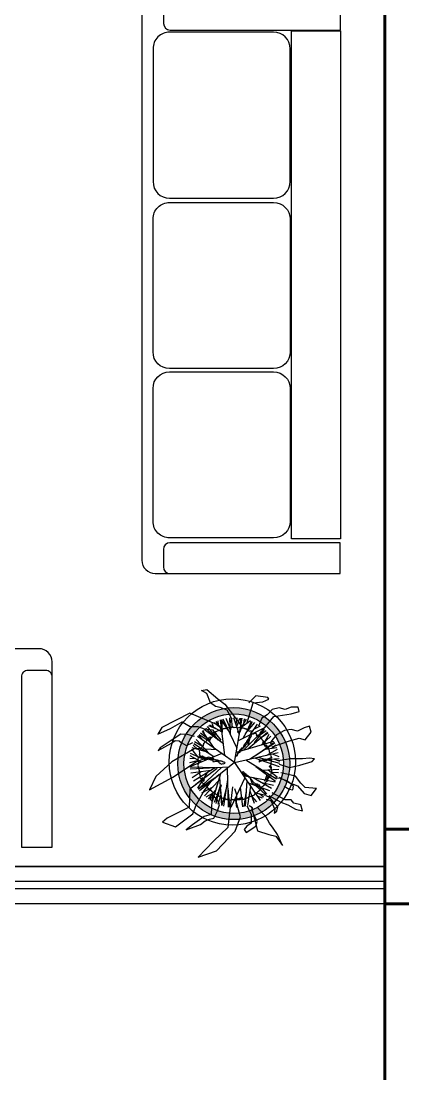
# Model space of a CAD drawing. Header units: millimetres. Extents: x 1313 to 1393.8, y 883.5 to 926.2.
# Drawn here: x 1340.171 to 1341.706, y 907.811 to 912.042 of the extents above; entities that cross this region are included whole.
import ezdxf

# ---------------------------------------------------------------- set-up
doc = ezdxf.new("R2010")
doc.units = ezdxf.units.MM
doc.linetypes.add('HIDDEN2', pattern=[0.1875, 0.125, -0.0625])
for name, color, linetype, lineweight in [('columnas', 40, 'Continuous', 60), ('Muros confinados', 3, 'Continuous', 60), ('proy', 42, 'HIDDEN2', 5)]:
    doc.layers.add(name, color=color, linetype=linetype, lineweight=lineweight)
doc.layers.add('Muebles', color=2, linetype='Continuous')

# ---------------------------------------------------------------- blocks, each defined once
blk = doc.blocks.new('222')
at = {"layer": 'Muebles'}
for p, q in [((-2906.257555381524, 3601.125701416564), (-2908.458925915269, 3601.125701416564)), ((-2908.512135384787, 3601.072491947046), (-2908.512135384787, 3601.013002993491)), ((-2906.204345912007, 3601.012060244707), (-2906.204345912007, 3601.072491947046))]:
    blk.add_line(p, q, dxfattribs=at)
for points in [[(-2908.368913994682, 3600.596493814098), (-2908.368913994682, 3601.01457714702, -0.4142135623730951), (-2908.302402157785, 3601.081088983916), (-2907.768204180468, 3601.081088983916, -0.4142135623730951), (-2907.701692343572, 3601.01457714702), (-2907.701692343572, 3600.596493814098, -0.4142135623730951), (-2907.768204180468, 3600.529981977202), (-2908.302402157785, 3600.529981977202, -0.4142135623730951)], [(-2907.688357592876, 3600.596493814098), (-2907.688357592876, 3601.01457714702, -0.4142135623730951), (-2907.62184575598, 3601.081088983916), (-2907.087647778662, 3601.081088983916, -0.4142135623730951), (-2907.021135941766, 3601.01457714702), (-2907.021135941766, 3600.596493814098, -0.4142135623730951), (-2907.087647778662, 3600.529981977202), (-2907.62184575598, 3600.529981977202, -0.4142135623730951)], [(-2906.336567176663, 3600.596493814098), (-2906.336567176663, 3601.01457714702, 0.4142135623730951), (-2906.403079013559, 3601.081088983916), (-2906.937276990877, 3601.081088983916, 0.4142135623730951), (-2907.003788827773, 3601.01457714702), (-2907.003788827773, 3600.596493814098, 0.4142135623730951), (-2906.937276990877, 3600.529981977202), (-2906.403079013559, 3600.529981977202, 0.4142135623730951)], [(-2908.512135384787, 3601.013002993491), (-2908.512135384787, 3600.328502122592), (-2908.388530451508, 3600.328502122592), (-2908.388530451508, 3601.013002993491, 0.4142135623730951), (-2908.415135186267, 3601.039607728249), (-2908.485530650028, 3601.039607728249, 0.4142135623730951)], [(-2906.327950845286, 3601.012060244707), (-2906.327950845286, 3600.327559373809), (-2906.204345912007, 3600.327559373809), (-2906.204345912007, 3601.012060244707, 0.4142135623730951), (-2906.230950646765, 3601.038664979466), (-2906.301346110527, 3601.038664979466, 0.4142135623730951)]]:
    blk.add_lwpolyline(points, format="xyb", close=True, dxfattribs=at)
blk.add_lwpolyline([(-2908.372863240955, 3600.327559373809), (-2908.372863240955, 3600.524056171878), (-2906.330636063526, 3600.524056171878), (-2906.330636063526, 3600.327559373809)], close=True, dxfattribs=at)
for centre, start, end in [((-2908.458925915269, 3601.072491947046), 90, 180), ((-2906.257555381524, 3601.072491947046), 0, 90)]:
    blk.add_arc(centre, 0.0532094695169576, start, end, dxfattribs=at)

msp = doc.modelspace()

# ---------------------------------------------------------------- hatches: boundary and pattern name
at = {"layer": 'Muebles'}
h = msp.add_hatch(color=8, dxfattribs=at)
h.paths.add_polyline_path([(1340.800873523674, 909.0583157601934, 1), (1341.250873523674, 909.0583157601934, 1)])
h.paths.add_polyline_path([(1341.225873523674, 909.0583157601934, -1), (1340.825873523675, 909.0583157601934, -1)], flags=16)

# ---------------------------------------------------------------- linework, layer by layer
at = {"color": 86}
for p, q in [((1340.960125409717, 909.195788387635), (1340.92542893018, 909.2102465591131)), ((1340.978700466818, 909.185239458144), (1340.929632966884, 909.2131052996476)), ((1340.945369063892, 909.2019374200779), (1340.939677883721, 909.2192697385196)), ((1340.970048852367, 909.205483609461), (1340.945576507176, 909.2224855917523)), ((1340.977729411341, 909.193746819665), (1340.955721477414, 909.2273775092074)), ((1340.964602019237, 909.2138070056769), (1340.963783260786, 909.2307281349247)), ((1340.989523409018, 909.0904202802501), (1340.973128280369, 909.2340570650756)), ((1341.003557328366, 909.1935130988002), (1340.976262743312, 909.2350459640895)), ((1340.976262743312, 909.2350459640895), (1340.978700466818, 909.185239458144)), ((1341.038893413868, 909.1191520747141), (1340.982920497396, 909.2369411090933)), ((1341.011639007809, 909.2014992917905), (1340.995286756638, 909.2397452876642)), ((1341.012432189246, 909.1748369003965), (1341.010435231195, 909.2419636316811)), ((1341.011042876352, 909.2215379481388), (1341.019053245331, 909.2426459660871)), ((1341.048573558975, 909.1744964699699), (1341.026434765331, 909.2429013507569)), ((1341.028981656585, 909.0624834807425), (1341.060129939413, 909.2405678851771)), ((1341.035361966038, 909.2153179101253), (1341.039112924301, 909.2426346724958)), ((1341.038007970819, 909.2071422324218), (1341.050096726806, 909.2416795975676)), ((1341.052015493026, 909.1941750756566), (1341.076550626664, 909.2365360232727)), ((1341.054163454519, 909.20645563845), (1341.05453293469, 909.2411010237299)), ((1341.060139015216, 909.2082006808571), (1341.092744806178, 909.231277305362)), ((1341.06323534241, 909.1608850432301), (1341.101082007474, 909.2278879361763)), ((1341.06621203748, 909.2186860110694), (1341.068556454645, 909.2385258899346)), ((1341.073576862559, 909.1791934401856), (1341.111137713535, 909.2231305373045)), ((1341.081169835149, 909.1926358697572), (1341.097118943617, 909.2295595250805)), ((1341.092941248325, 909.1754609250181), (1341.121108393241, 909.2176277970059)), ((1341.10702713672, 909.1965478280238), (1341.133146900918, 909.209815406504)), ((1341.028981656585, 909.0624834807425), (1340.880287916337, 909.1677600063224)), ((1340.901205877996, 909.1529498984999), (1340.885718923813, 909.1721779832226)), ((1340.931185687568, 909.1444940001527), (1340.88747198155, 909.1744303714852)), ((1340.921761126048, 909.1580398488902), (1340.892327539619, 909.1803085493473)), ((1340.948696145559, 909.1193263555076), (1340.900266834035, 909.1889334270911)), ((1340.908877837213, 909.1765568994113), (1340.903210123588, 909.1918612839515)), ((1340.984151896367, 909.1374797955075), (1340.907078387245, 909.1955123776031)), ((1340.952233239985, 909.1615129823701), (1340.913640526009, 909.2012405276735)), ((1340.964845620562, 909.1520164767664), (1340.920857163675, 909.2069348168682)), ((1341.04459288012, 909.1517376929567), (1341.144751673333, 909.2008828943897)), ((1341.065421687304, 909.11278247938), (1341.147787296981, 909.1960868171225)), ((1341.082615872163, 909.1178783863886), (1341.160996985731, 909.1854836732066)), ((1341.109800263786, 909.1413254708834), (1341.148734138221, 909.1974517644901)), ((1341.133299169181, 909.1615937493864), (1341.163739489245, 909.1824727344804)), ((1341.133396731701, 909.175341666433), (1341.155671851229, 909.1909618410089)), ((1341.13686020971, 909.1339549903194), (1341.174803004099, 909.1687530863921)), ((1341.152383902236, 909.1481920794065), (1341.168314133751, 909.1771288264074)), ((1340.880558543809, 909.1158598887162), (1340.86282975266, 909.1328442602837)), ((1340.946201074483, 909.0860598604197), (1340.865362104059, 909.1385475097366)), ((1340.900454394332, 909.1277403045353), (1340.868761668959, 909.1454693231528)), ((1340.9296215181, 909.0968247419703), (1340.874328485898, 909.15543234449)), ((1341.036268059025, 909.104142105911), (1341.187364919428, 909.1489232662991)), ((1341.084915735653, 909.1324987031046), (1341.092151781873, 909.1653173055972)), ((1341.089022146595, 909.0764195748527), (1341.191087711644, 909.1417218640493)), ((1341.116816238976, 909.0942024368567), (1341.189510729613, 909.1448698339116)), ((1341.178935152226, 909.1207509822614), (1341.194386160629, 909.1345837201159)), ((1340.977448626321, 909.0989693366353), (1340.849297943329, 909.0460257267589)), ((1340.895132159084, 909.0649614731885), (1340.850705162285, 909.0903148669047)), ((1340.9118393052, 909.0718637900975), (1340.852308348267, 909.0991391297437)), ((1340.883498026538, 909.0848489333127), (1340.856857101065, 909.1166150968518)), ((1340.914984390492, 909.1063284308082), (1340.858620972574, 909.1219337273276)), ((1341.028981656585, 909.0624834807425), (1341.204744918999, 909.1032801725366)), ((1341.122253826074, 909.0841330330966), (1341.209406633991, 909.0605030757531)), ((1341.151695945841, 909.1165187264271), (1341.198673147872, 909.1238177473517)), ((1341.159138728172, 909.092694446683), (1341.201007585955, 909.1169277100068)), ((1341.180782511468, 909.0977182198214), (1341.207646349957, 909.087702953733)), ((1340.883861525499, 909.0713933464033), (1340.84854877058, 909.0614499801384)), ((1340.873869871166, 909.0770953376343), (1340.849266652612, 909.0785959548714)), ((1340.951704954574, 909.0412230926925), (1340.849469603063, 909.0442484288903)), ((1341.005840906253, 909.043788582059), (1340.850437542125, 909.0364240550523)), ((1340.951704954574, 909.0412230926925), (1340.86474907253, 908.9877522770164)), ((1340.976317600974, 909.0423894799208), (1340.883080311563, 908.9563237332093)), ((1341.028981656585, 909.0624834807425), (1340.888625909322, 908.9490931871285)), ((1341.028981656585, 909.0624834807425), (1341.131617454371, 908.9102745032108)), ((1341.07417867228, 909.0729742323022), (1341.197008089339, 908.9967247370516)), ((1341.109512742801, 909.0811756798919), (1341.208745877746, 909.0469297266566)), ((1341.115211550824, 909.0475020257857), (1341.193057373354, 908.9874084939449)), ((1341.156485529013, 909.0748517064292), (1341.2086936689, 909.0786292884225)), ((1341.18754870936, 909.0770993197514), (1341.209315949742, 909.0685363468012)), ((1340.934014879308, 909.0303451309994), (1340.853519935813, 909.0204087969153)), ((1340.894838159491, 909.0255091380848), (1340.858996805852, 909.001966995412)), ((1340.906425659094, 909.0017732478138), (1340.871883251059, 908.9737299711958)), ((1340.917731175429, 909.0203319736581), (1340.880742735922, 908.9596130920179)), ((1340.9633090603, 909.0094280475275), (1340.883682064354, 908.9555015992253)), ((1340.972822137881, 909.0171134518039), (1340.938729832523, 908.9062410321919)), ((1340.968880801337, 909.0042957348858), (1340.976405876915, 908.8898773340741)), ((1340.999741706126, 909.0388611736228), (1341.00343328517, 908.8838655219768)), ((1341.0699143229, 909.001780300938), (1341.013630694249, 908.8827018286445)), ((1341.063734754704, 909.0109446059571), (1341.191839322837, 908.9848015972768)), ((1341.104200109402, 909.0026866169208), (1341.177711114946, 908.9603235928632)), ((1341.139388003849, 909.0324938755859), (1341.207554149268, 909.0366192325857)), ((1341.164337299991, 909.0340037857156), (1341.200235765506, 909.0056580933413)), ((1341.176612009069, 909.0243115851579), (1341.205048155769, 909.0230159961422)), ((1340.941246080274, 908.9639849126895), (1340.896703943169, 908.9397655072869)), ((1340.963783049953, 908.987717212998), (1340.907816335516, 908.9287820991274)), ((1340.970933302721, 908.9730875531807), (1340.953601837592, 908.8985475866737)), ((1340.99609522815, 908.9644717802951), (1340.978549640032, 908.8896344005072)), ((1341.000782740598, 908.9951520143265), (1340.984358320562, 908.8876525556809)), ((1341.001637511192, 908.9592633814048), (1341.008678480042, 908.8831935605074)), ((1341.052239414108, 908.9643857478998), (1341.061315905953, 908.8849684368913)), ((1341.078155989868, 908.9895579016436), (1341.071206891563, 908.8870579295628)), ((1341.0926710541, 908.9680320487421), (1341.081651911189, 908.8899061393688)), ((1341.084127822286, 908.9807016689654), (1341.170030733361, 908.9499568064987)), ((1341.113233707489, 908.9702846012976), (1341.154424827889, 908.932787277063)), ((1341.136336144934, 908.9620161822997), (1341.157475272286, 908.9358087587191)), ((1341.138641460591, 908.9828387073701), (1341.184931719084, 908.9717273653434)), ((1340.94074859628, 908.9380652734933), (1340.91378601425, 908.923605626271)), ((1340.952813639135, 908.9520433239411), (1340.922443745005, 908.9168580438443)), ((1340.932674224695, 908.9287106466847), (1340.930831809134, 908.9110777281405)), ((1340.943847233656, 908.922883457509), (1340.935592633306, 908.9080957065937)), ((1340.964383832753, 908.9449192899435), (1340.946723645685, 908.9018886049887)), ((1340.973605930608, 908.9324503787582), (1340.962428735584, 908.8947700251649)), ((1340.97218955503, 908.9539862991548), (1340.978549640032, 908.8896344005072)), ((1341.031503288077, 908.9205146211032), (1341.037080959814, 908.8822295050225)), ((1341.075276145085, 908.9470798711293), (1341.065756072302, 908.8858348554311)), ((1341.09007242041, 908.949607691982), (1341.107747021235, 908.9001470652122)), ((1341.098483276444, 908.9260707411202), (1341.117529159081, 908.9052688685799)), ((1341.10976421917, 908.9426828700518), (1341.153409709765, 908.9318130783643)), ((1341.118571185374, 908.9296221314996), (1341.140481953186, 908.9206216524246)), ((1341.129736396256, 908.937708853229), (1341.146020412738, 908.925155318904))]:
    msp.add_line(p, q, dxfattribs=at)
for points in [[(1341.088013141838, 909.0054475555773), (1341.086294391888, 909.0069300108178), (1341.085511456452, 909.0088035537945), (1341.083639830941, 909.0080214196498), (1341.082465434879, 909.0108317171491), (1341.08020234874, 909.0109863375271), (1341.078483591699, 909.0124688097333), (1341.077547778943, 909.0120777426607), (1341.075981922254, 909.0158247946827), (1341.075046109498, 909.0154337276106), (1341.07465464178, 909.0163704990989), (1341.073327361307, 909.0169162035147), (1341.072544432962, 909.0187897295257), (1341.070672798601, 909.018007591683), (1341.069889870256, 909.019881117694), (1341.0689540575, 909.0194900506215), (1341.067235309309, 909.0209725265261), (1341.066060913247, 909.0237828240254), (1341.064733639864, 909.0243285114755), (1341.063797827108, 909.0239374444034), (1341.063014891673, 909.02581098738), (1341.061143257311, 909.025028849537), (1341.060751796684, 909.0259656040596), (1341.064666445499, 909.016597957039), (1341.065602258254, 909.0169890241111), (1341.065993725972, 909.0160522526228), (1341.066929547578, 909.0164433233933), (1341.067712475923, 909.0145697973824), (1341.069584101434, 909.015351931527), (1341.071149965214, 909.0116048625393), (1341.073957412331, 909.012778067455), (1341.075676153432, 909.0112956085161), (1341.076459088867, 909.0094220655394), (1341.077394901622, 909.0098131326115), (1341.078722175006, 909.0092674451614), (1341.079113642723, 909.0083306736731), (1341.080049455479, 909.0087217407452), (1341.081376744802, 909.0081760400278), (1341.08176820543, 909.0072392855052), (1341.083639830941, 909.0080214196498), (1341.084422766376, 909.0061478766727), (1341.085750039759, 909.0056021892226), (1341.086685852515, 909.0059932562951), (1341.087860248578, 909.0031829587958), (1341.088796070183, 909.0035740295664), (1341.089187537901, 909.002637258078), (1341.090514818374, 909.0020915536618), (1341.100301447501, 908.9786724191442), (1341.101237260257, 908.9790634862163), (1341.101628727974, 908.978126714728), (1341.10256454073, 908.9785177818005), (1341.103738936792, 908.9757074843012), (1341.106002030021, 908.9755528469575), (1341.106393490648, 908.9746160924349), (1341.107329312254, 908.9750071632054), (1341.107720779972, 908.9740703917171), (1341.108656592728, 908.9744614587892), (1341.109048060445, 908.9735246873008), (1341.110919685957, 908.9743068214455), (1341.111311146584, 908.9733700669233), (1341.115054406457, 908.974934338911), (1341.115837341892, 908.9730607959339), (1341.117708967403, 908.9738429300785), (1341.118491895748, 908.9719694040675), (1341.121299342866, 908.9731426089832), (1341.123018083966, 908.9716601500443), (1341.124192480029, 908.968849852545), (1341.126455573257, 908.9686952152013), (1341.127238501602, 908.9668216891903), (1341.128174323208, 908.9672127599608), (1341.128957258643, 908.9653392169841), (1341.129893071399, 908.9657302840567), (1341.134199187931, 908.9554258655473), (1341.133654842893, 908.9540980269865), (1341.132719021287, 908.9537069562159), (1341.133501949632, 908.9518334302049), (1341.126015438736, 908.948704889928), (1341.126406906454, 908.9477681184396), (1341.125471093698, 908.9473770513671), (1341.12492674157, 908.9460492297724), (1341.119311847335, 908.9437028199416), (1341.12009478277, 908.9418292769644), (1341.111672459118, 908.9383096696154), (1341.11112810699, 908.9369818480202), (1341.109256472629, 908.9361997101771), (1341.109647940346, 908.9352629386888), (1341.10871212759, 908.9348718716167), (1341.108167782552, 908.9335440330558), (1341.107623430424, 908.9322162114611), (1341.091714578176, 908.9255680564377), (1341.091323117549, 908.9265048109603), (1341.089451492037, 908.9257226768157), (1341.08906002432, 908.926659448304), (1341.085316764447, 908.9250951763163), (1341.085708232165, 908.924158404828), (1341.084772419409, 908.9237673377554), (1341.08422806728, 908.9224395161607), (1341.081420620163, 908.9212663112451), (1341.081812087881, 908.9203295397567), (1341.075261389741, 908.9175920665523), (1341.074869922023, 908.9185288380406), (1341.06457596401, 908.914227092848), (1341.063248690627, 908.9147727802981), (1341.062857222909, 908.9157095517869), (1341.06059412083, 908.9158641854322), (1341.060202660203, 908.9168009399548), (1341.050844514945, 908.9128902618347), (1341.048581421716, 908.9130448991784), (1341.048189953999, 908.9139816706668), (1341.044446694126, 908.912417398679), (1341.044055233499, 908.9133541532017), (1341.043119420743, 908.9129630861291), (1341.04179214027, 908.9135087905454), (1341.039920514758, 908.9127266564008), (1341.039137586413, 908.9146001824117), (1341.04849572282, 908.9185108568333), (1341.048887183448, 908.9175741023107), (1341.051150285527, 908.9174194686655), (1341.058636796423, 908.9205480089424), (1341.05902826414, 908.9196112374541), (1341.059964085746, 908.9200023082246), (1341.061291359129, 908.9194566207746), (1341.061682826847, 908.9185198492862), (1341.060116963067, 908.9222669182739), (1341.057853868078, 908.9224215349534), (1341.041009211925, 908.9153823165564), (1341.040617744207, 908.9163190880447), (1341.038746118696, 908.9155369539001), (1341.037963190351, 908.917410479911), (1341.035700088272, 908.9175651135563), (1341.031021015643, 908.915609774496), (1341.031803943988, 908.9137362484851), (1341.030868131232, 908.913345181413), (1341.031651066667, 908.9114716384363), (1341.02884361955, 908.9102984335207), (1341.027124871359, 908.9117809094253), (1341.025253245848, 908.9109987752806), (1341.024470317503, 908.9128723012916), (1341.022207224274, 908.9130269386353), (1341.020879942041, 908.9135726223869), (1341.013393431145, 908.91044408211), (1341.012066150672, 908.9109897865262), (1341.010738861348, 908.911535487244), (1341.009803048593, 908.9111444201715), (1341.009411587965, 908.9120811746941), (1341.007148494736, 908.9122358120378), (1341.005821214263, 908.9127815164541), (1341.00449394088, 908.9133272039041), (1341.000750681007, 908.9117629319164), (1340.999576284944, 908.9145732294157), (1340.997313182865, 908.914727863061), (1340.99637737011, 908.9143367959889), (1340.995050089637, 908.9148825004047), (1340.994658629009, 908.9158192549273), (1340.992787003498, 908.9150371207827), (1340.992004068063, 908.9169106637594), (1340.990132433701, 908.9161285259167), (1340.989349505356, 908.9180020519277), (1340.987477879845, 908.9172199177826), (1340.986150599372, 908.9177656221989), (1340.984823325988, 908.918311309649), (1340.983887504382, 908.9179202388784), (1340.982560223909, 908.9184659432947), (1340.982168756192, 908.919402714783), (1340.98029713068, 908.9186205806384), (1340.979514202335, 908.9204941066494), (1340.977642567974, 908.9197119688063), (1340.976859639629, 908.9215854948172), (1340.974988014118, 908.9208033606726), (1340.974205078683, 908.9226769036493), (1340.973269265927, 908.9222858365772), (1340.972877805299, 908.9232225910994), (1340.971550524826, 908.9237682955156), (1340.970767596481, 908.9256418215266), (1340.969831774875, 908.925250750756), (1340.968113026685, 908.9267332266602), (1340.96733009834, 908.9286067526712), (1340.962651025711, 908.9266514136114), (1340.961323745238, 908.9271971180276), (1340.959366420831, 908.9318809415379), (1340.966852940577, 908.9350094855133), (1340.965678544514, 908.9378197830126), (1340.965831428925, 908.9400843760957), (1340.966375773963, 908.9414122146566), (1340.965984306245, 908.9423489861449), (1340.966528658374, 908.9436768077401), (1340.967464471129, 908.9440678748122), (1340.967073003412, 908.9450046463005), (1340.9676173573, 908.9463324885598), (1340.967770241711, 908.9485970816429), (1340.968858938877, 908.951252741799), (1340.96846747116, 908.9521895132873), (1340.969403283916, 908.9525805803594), (1340.969011816198, 908.9535173518477), (1340.971819263316, 908.9546905567634), (1340.971036334971, 908.9565640827743), (1340.972125032137, 908.9592197429299), (1340.973605198782, 908.9609386522613), (1340.973213731064, 908.9618754237497), (1340.97430242823, 908.9645310839053), (1340.974846773269, 908.9658589224662), (1340.975391125397, 908.9671867440609), (1340.977262759759, 908.967968881904), (1340.975696895979, 908.9717159508921), (1340.971953636105, 908.9701516789044), (1340.972345103823, 908.969214907416), (1340.970864938939, 908.9674960187488), (1340.971647874374, 908.9656224757716), (1340.968840427257, 908.9644492708564), (1340.969623355602, 908.9625757448455), (1340.968687542846, 908.9621846777729), (1340.969861938908, 908.9593743802736), (1340.96931759387, 908.9580465417127), (1340.967445959508, 908.9572644038697), (1340.967293075098, 908.9549998107866), (1340.965421449586, 908.954217676642), (1340.966204377931, 908.952344150631), (1340.965268565176, 908.9519530835585), (1340.965115679005, 908.9496884698112), (1340.964179866249, 908.9492974027387), (1340.964026981838, 908.9470328096552), (1340.964809910183, 908.9451592836442), (1340.962938284672, 908.9443771494996), (1340.963329752389, 908.9434403780112), (1340.961849585745, 908.9417214686798), (1340.962241046373, 908.9407847141572), (1340.960760888579, 908.9390658085242), (1340.961543816923, 908.9371922825133), (1340.959672182562, 908.9364101446702), (1340.96006365028, 908.9354733731818), (1340.959519305241, 908.9341455346209), (1340.956711866974, 908.9329723334042), (1340.956320399257, 908.9339091048926), (1340.954993118783, 908.9344548093084), (1340.95366583655, 908.9350004930604), (1340.952882901115, 908.9368740360371), (1340.951164160014, 908.938356494976), (1340.949836879541, 908.9389021993918), (1340.949053951196, 908.9407757254028), (1340.948118138441, 908.9403846583307), (1340.94639939734, 908.9418671172691), (1340.944527762978, 908.941084979426), (1340.943744827543, 908.9429585224032), (1340.942809014788, 908.9425674553306), (1340.941481741404, 908.9431131427807), (1340.941090273687, 908.9440499142695), (1340.940154460931, 908.943658847197), (1340.938827171608, 908.9442045479148), (1340.937261314918, 908.9479515999367), (1340.935934034445, 908.9484973043525), (1340.934215293345, 908.9499797632914), (1340.933279480589, 908.9495886962188), (1340.931560732398, 908.9510711721234), (1340.929297637409, 908.951225788803), (1340.927970356936, 908.9517714932192), (1340.92703454418, 908.9513804261467), (1340.92390282371, 908.9588745471563), (1340.921248262764, 908.9599659559888), (1340.919682406074, 908.9637130080107), (1340.918746584468, 908.9633219372397), (1340.917963649033, 908.9651954802168), (1340.916244907933, 908.9666779391553), (1340.914679044153, 908.9704250081434), (1340.912024490296, 908.9715164000092), (1340.911241561951, 908.9733899260202), (1340.910305749196, 908.9729988589481), (1340.908978459872, 908.9735445596659), (1340.908195531527, 908.9754180856769), (1340.904213697198, 908.977055181959), (1340.903277884442, 908.976664114887), (1340.901712020662, 908.9804111838746), (1340.900776199057, 908.980020113104), (1340.900384738429, 908.9809568676262), (1340.899057457956, 908.9815025720425), (1340.895142802051, 908.9908702360292), (1340.895687154179, 908.9921980576239), (1340.89584004035, 908.9944626713716), (1340.895448579723, 908.9953994258942), (1340.899191830745, 908.9969636941835), (1340.902715018933, 908.9885328016851), (1340.908329913167, 908.9908792115159), (1340.905198185607, 908.9983733494917), (1340.903870903374, 908.9989190332433), (1340.902152155184, 909.0004015091479), (1340.901760694556, 909.0013382636705), (1340.893338362054, 908.9978186526225), (1340.892011081581, 908.9983643570388), (1340.889662289456, 909.0039849520374), (1340.890598102212, 909.0043760191099), (1340.890750995473, 909.0066406158915), (1340.891686808228, 909.007031682964), (1340.890903872794, 909.0089052259407), (1340.891839685549, 909.0092962930132), (1340.889099432797, 909.0158536425345), (1340.889796662246, 909.0194460741784), (1340.888230798466, 909.0231931431665), (1340.889166620072, 909.023584213937), (1340.889319504483, 909.0258488070206), (1340.887753640703, 909.0295958760082), (1340.888689453458, 909.0299869430803), (1340.883600401492, 909.0421649045663), (1340.883361818185, 909.0453662691382), (1340.88257888984, 909.0472397951492), (1340.883667595856, 909.0498954590032), (1340.882493199794, 909.0527057565025), (1340.883037544832, 909.0540335950634), (1340.883190429243, 909.0562981881465), (1340.884126241999, 909.056689255219), (1340.884670587037, 909.0580170937799), (1340.88427911932, 909.0589538652682), (1340.886150753681, 909.0597360031113), (1340.885367825336, 909.0616095291223), (1340.885912170374, 909.0629373676827), (1340.886456522503, 909.0642651892779), (1340.884499191005, 909.0689490297539), (1340.882456167702, 909.0790988109195), (1340.882064699984, 909.0800355824078), (1340.88300052159, 909.0804266531784), (1340.883544866629, 909.0817544917393), (1340.88541649214, 909.0825366258839), (1340.885025031512, 909.0834733804065), (1340.892511551258, 909.086601924382), (1340.892903011886, 909.0856651698593), (1340.894774637397, 909.086447304004), (1340.895557572832, 909.0845737610273), (1340.897429198344, 909.0853558951719), (1340.898756480577, 909.0848102114203), (1340.901411041523, 909.0837188025878), (1340.902738314906, 909.0831731151377), (1340.903129782624, 909.0822363436494), (1340.904457063097, 909.0816906392331), (1340.905392884703, 909.0820817100041), (1340.906175813048, 909.0802081839931), (1340.907111625804, 909.0805992510652), (1340.908438906277, 909.0800535466494), (1340.908830366905, 909.0791167921268), (1340.910701992416, 909.0798989262714), (1340.911484927851, 909.0780253832943), (1340.912812210084, 909.0774796995427), (1340.914139490557, 909.0769339951264), (1340.915075303313, 909.077325062199), (1340.916402583786, 909.0767793577827), (1340.918665678775, 909.0766247411032), (1340.922408929798, 909.0781890093929), (1340.924127677989, 909.0767065334883), (1340.925063499595, 909.0770976042588), (1340.92584642794, 909.0752240782479), (1340.927718053451, 909.0760062123925), (1340.929436794552, 909.0745237534541), (1340.930372607307, 909.0749148205261), (1340.930764075025, 909.0739780490378), (1340.931699896631, 909.0743691198084), (1340.933027177104, 909.0738234153926), (1340.934898802615, 909.0746055495372), (1340.935290263243, 909.0736687950146), (1340.937553365322, 909.0735141613693), (1340.938489178078, 909.0739052284414), (1340.93981645855, 909.0733595240256), (1340.942948179021, 909.0658654030156), (1340.944819804532, 909.0666475371606), (1340.945211272249, 909.0657107656718), (1340.952697791995, 909.0688393096473), (1340.954025065379, 909.0682936221972), (1340.955352345852, 909.0677479177809), (1340.958159792969, 909.0689211226966), (1340.959487073442, 909.0683754182803), (1340.95987853407, 909.0674386637577), (1340.960814346825, 909.0678297308302), (1340.962141627298, 909.067284026414), (1340.964404729378, 909.0671293927687), (1340.965970586068, 909.0633823407468), (1340.968625147014, 909.0622909319147), (1340.969799543077, 909.0594806344154), (1340.972062629215, 909.0593260140374), (1340.972454096933, 909.0583892425491), (1340.975108659639, 909.0572978543812), (1340.976435940112, 909.056752149965), (1340.982986638252, 909.0594896231698), (1340.983769566597, 909.0576160971589), (1340.991256086344, 909.0607446411343), (1340.990081690281, 909.0635549386336), (1340.987818595292, 909.0637095553132), (1340.987427127574, 909.0646463268015), (1340.985555502063, 909.0638641926569), (1340.985164034346, 909.0648009641452), (1340.98422822159, 909.0644098970731), (1340.982509480489, 909.0658923560115), (1340.981573667734, 909.065501288939), (1340.981182200016, 909.0664380604278), (1340.979854917783, 909.0669837441794), (1340.977200356836, 909.0680751530115), (1340.976264544081, 909.0676840859394), (1340.97454580298, 909.0691665448778), (1340.971738355863, 909.0679933399626), (1340.97041107539, 909.0685390443784), (1340.970019614762, 909.0694757989011), (1340.967212167645, 909.0683025939859), (1340.965884887172, 909.0688482984017), (1340.965101958827, 909.0707218244127), (1340.962838865598, 909.0708764617564), (1340.96244739788, 909.0718132332452), (1340.960184302891, 909.0719678499247), (1340.95831267738, 909.0711857157796), (1340.957921209662, 909.0721224872684), (1340.955658116433, 909.0722771246121), (1340.955266655806, 909.0732138791348), (1340.9543308342, 909.0728228083638), (1340.953939366483, 909.0737595798521), (1340.951131928216, 909.0725863786354), (1340.950740460498, 909.0735231501237), (1340.948868826137, 909.0727410122806), (1340.948477365509, 909.0736777668033), (1340.947541552753, 909.0732866997307), (1340.94621427228, 909.073832404147), (1340.945822804563, 909.0747691756353), (1340.943951179051, 909.0739870414907), (1340.943168250706, 909.0758605675016), (1340.9422324291, 909.0754694967311), (1340.940513688, 909.0769519556695), (1340.939577875244, 909.076560888597), (1340.937859127053, 909.0780433645016), (1340.935987501542, 909.077261230357), (1340.935596040914, 909.0781979848796), (1340.933724406553, 909.0774158470365), (1340.933332938836, 909.0783526185248), (1340.931461313324, 909.0775704843802), (1340.931069845607, 909.0785072558685), (1340.928806750617, 909.0786618725481), (1340.926935125106, 909.0778797384035), (1340.92428056416, 909.0789711472355), (1340.921626001453, 909.0800625354038), (1340.921234533736, 909.0809993068922), (1340.915619648351, 909.0786529007598), (1340.915228187724, 909.079589655282), (1340.914292374968, 909.0791985882099), (1340.912573626777, 909.0806810641145), (1340.911790698432, 909.0825545901255), (1340.909919064071, 909.0817724522824), (1340.909136135726, 909.0836459782934), (1340.907264510215, 909.0828638441487), (1340.90648157478, 909.0847373871254), (1340.905545762024, 909.0843463200529), (1340.903827020923, 909.0858287789918), (1340.903435553206, 909.0867655504801), (1340.902108270972, 909.0873112342322), (1340.901172458216, 909.0869201671596), (1340.900780990499, 909.087856938648), (1340.899453710026, 909.0884026430642), (1340.894774637397, 909.086447304004), (1340.89438317677, 909.0873840585266), (1340.892511551258, 909.086601924382), (1340.892120083541, 909.0875386958703), (1340.89024844918, 909.0867565580272), (1340.889465520835, 909.0886300840382), (1340.888529708079, 909.0882390169661), (1340.888138240361, 909.0891757884544), (1340.890945687479, 909.0903489933696), (1340.888596895354, 909.0959695883687), (1340.88953270811, 909.0963606554408), (1340.889141240392, 909.0972974269291), (1340.890077053148, 909.0976884940017), (1340.889838469841, 909.1008898585735), (1340.888731268144, 909.1114307105092), (1340.888339800426, 909.112367481998), (1340.892083060299, 909.1139317539858), (1340.892627405337, 909.1152595925462), (1340.895434843605, 909.1164327937634), (1340.89465191526, 909.1183063197743), (1340.896132081903, 909.1200252291057), (1340.895740621276, 909.1209619836284), (1340.896676434032, 909.1213530507009), (1340.89722077907, 909.1226808892613), (1340.899245297842, 909.125727620188), (1340.89978964288, 909.1270554587484), (1340.902597081148, 909.1282286599655), (1340.903685787164, 909.1308843238196), (1340.904230132202, 909.1322121623805), (1340.905165944958, 909.1326032294526), (1340.904774477241, 909.1335400009409), (1340.904927361652, 909.1358045940244), (1340.905624599951, 909.1393970293668), (1340.905233132233, 909.1403338008552), (1340.9080405705, 909.1415070020723), (1340.910065089273, 909.1445537329985), (1340.913808349146, 909.1461180049862), (1340.914897046312, 909.1487736651418), (1340.916768671824, 909.1495557992869), (1340.91785737075, 909.1522114801066), (1340.920817702278, 909.1556492781053), (1340.921753515034, 909.1560403451774), (1340.921362047317, 909.1569771166662), (1340.921906399445, 909.1583049382609), (1340.923386557239, 909.1600238438939), (1340.922995089521, 909.1609606153822), (1340.928609974906, 909.1633070215146), (1340.928218514278, 909.1642437760372), (1340.931961774151, 909.1658080480249), (1340.932744702496, 909.163934522014), (1340.932047473047, 909.16034209037), (1340.932438940765, 909.1594053188817), (1340.931503128009, 909.1590142518091), (1340.93095876703, 909.157686426516), (1340.925343881646, 909.1553400203836), (1340.926126817081, 909.1534664774069), (1340.925191004325, 909.1530754103344), (1340.924646652197, 909.1517475887397), (1340.925821048259, 909.1489372912404), (1340.929564308133, 909.1505015632281), (1340.929172847505, 909.1514383177503), (1340.929717192543, 909.1527661563111), (1340.929870076954, 909.1550307493947), (1340.931741702465, 909.1558128835393), (1340.932286056354, 909.1571407257982), (1340.933766214148, 909.1588596314316), (1340.933919098559, 909.1611242245147), (1340.93579073292, 909.1619063623577), (1340.935943617331, 909.1641709554413), (1340.94062268996, 909.166126294501), (1340.941167034998, 909.1674541330619), (1340.943974473265, 909.1686273342787), (1340.945454639909, 909.1703462436105), (1340.947326265421, 909.1711283777552), (1340.948806439155, 909.1728472701204), (1340.94974225191, 909.173238337193), (1340.950286596948, 909.1745661757539), (1340.955901482333, 909.1769125818862), (1340.953552690208, 909.1825331768848), (1340.950745251941, 909.1813599756676), (1340.950200898053, 909.1800321334088), (1340.948720733169, 909.1783132447415), (1340.942170035029, 909.1755757715366), (1340.94162568114, 909.1742479292777), (1340.937882430117, 909.1726836609885), (1340.936316566338, 909.1764307299761), (1340.937252379093, 909.1768217970487), (1340.937796731222, 909.1781496186434), (1340.938732543977, 909.1785406857155), (1340.939276889015, 909.1798685242763), (1340.94075705566, 909.1815874336078), (1340.984740334829, 909.1999676192929), (1340.985131802547, 909.1990308478046), (1340.986067615303, 909.1994219148771), (1340.98645908302, 909.1984851433888), (1340.991138155649, 909.2004404824486), (1340.992465429032, 909.1998947949985), (1340.999016127172, 909.2026322682029), (1341.000343416495, 909.2020865674856), (1341.00595830188, 909.2044329736179), (1341.006741230225, 909.202559447607), (1341.007677042981, 909.2029505146791), (1341.010417302823, 909.1963931481921), (1341.012136043923, 909.1949106892532), (1341.012527511641, 909.1939739177649), (1341.014399137152, 909.1947560519095), (1341.013616208807, 909.1966295779205), (1341.014552030413, 909.1970206486915), (1341.013769094978, 909.1988941916682), (1341.014704907734, 909.1992852587402), (1341.013921979389, 909.2011587847512), (1341.014857792145, 909.2015498518238), (1341.015010676555, 909.2038144449073), (1341.014227741121, 909.205687987884), (1341.016099375482, 909.206470125727), (1341.016490843199, 909.2055333542387), (1341.018753936428, 909.205378716895), (1341.02062556194, 909.2061608510396), (1341.021408490285, 909.2042873250286), (1341.023280124646, 909.2050694628717), (1341.025934678503, 909.2039780710054), (1341.027806304014, 909.20476020515), (1341.030460873811, 909.203668800016), (1341.034204133683, 909.2052330720037), (1341.034595594311, 909.2042963174815), (1341.03685868754, 909.2041416801374), (1341.037641615885, 909.2022681541264), (1341.039513241396, 909.2030502882715), (1341.041776343476, 909.2028956546258), (1341.042167811193, 909.2019588831374), (1341.050590134845, 909.2054784904869), (1341.050981595472, 909.2045417359643), (1341.051917417078, 909.2049328067349), (1341.052308884795, 909.2039960352465), (1341.053244697551, 909.2043871023191), (1341.054571978024, 909.2038413979028), (1341.055354906369, 909.2019678718918), (1341.058162353486, 909.2031410768075), (1341.059489633959, 909.2025953723912), (1341.059881094587, 909.2016586178686), (1341.061752720098, 909.2024407520132), (1341.062144187816, 909.2015039805249), (1341.064015822178, 909.202286118368), (1341.064407289895, 909.2013493468796), (1341.065343102651, 909.2017404139517), (1341.066670376034, 909.2011947265016), (1341.067061843752, 909.2002579550133), (1341.06932493698, 909.2001033176696), (1341.070652210364, 909.1995576302195), (1341.071043678081, 909.1986208587307), (1341.073851125198, 909.1997940636463), (1341.074634053543, 909.1979205376354), (1341.076505679055, 909.19870267178), (1341.07728861449, 909.1968291288033), (1341.079160248851, 909.1976112666459), (1341.079943177196, 909.195737740635), (1341.081270457669, 909.1951920362192), (1341.082053386014, 909.1933185102082), (1341.083380666487, 909.192772805792), (1341.084163594832, 909.190899279781), (1341.086426696912, 909.1907446461357), (1341.086818157539, 909.1898078916131), (1341.089472718485, 909.188716482781), (1341.09508760387, 909.1910628889134), (1341.095870532215, 909.1891893629024), (1341.09680634497, 909.1895804299745), (1341.097589273315, 909.187706903964), (1341.098525086071, 909.1880979710361), (1341.099308021506, 909.1862244280594), (1341.094628948877, 909.1842690889991), (1341.094084596749, 909.1829412674044), (1341.095258992812, 909.1801309699051), (1341.09495323108, 909.1756017667724), (1341.092145783963, 909.1744285618572), (1341.09012127404, 909.1713818346291), (1341.087943877948, 909.1660704936537), (1341.087399532909, 909.1647426550928), (1341.086463720153, 909.1643515880203), (1341.085766481854, 909.1607591526779), (1341.084677784688, 909.1581034925223), (1341.083197626894, 909.1563845868893), (1341.08171745316, 909.1546656945236), (1341.082108920877, 909.1537289230353), (1341.080628763083, 909.1520100174023), (1341.079692950328, 909.1516189503297), (1341.079540057066, 909.1493543535482), (1341.076732618799, 909.1481811523311), (1341.076579734389, 909.145916559248), (1341.075491035462, 909.1432608784278), (1341.07361940995, 909.1424787442832), (1341.074010870578, 909.141541989761), (1341.073075057822, 909.1411509226884), (1341.072530703934, 909.1398230804291), (1341.07105054614, 909.1381041747961), (1341.069570381256, 909.1363852861289), (1341.067698746895, 909.1356031482858), (1341.06848168233, 909.1337296053091), (1341.066610056818, 909.1329474711645), (1341.067001517446, 909.1320107166418), (1341.066457172407, 909.130682878081), (1341.065521359651, 909.1302918110089), (1341.065912827369, 909.1293550395205), (1341.063343963559, 909.124980470033), (1341.062255257542, 909.1223248061794), (1341.056640372157, 909.1199784000466), (1341.055160214364, 909.1182594944137), (1341.05368004948, 909.1165406057464), (1341.052744227874, 909.1161495349759), (1341.052591350553, 909.1138849249267), (1341.04884809068, 909.1123206529389), (1341.049239551307, 909.1113838984163), (1341.048150861231, 909.108728221295), (1341.048542321858, 909.1077914667724), (1341.047606509103, 909.1074003996998), (1341.046517819026, 909.1047447225785), (1341.043710371909, 909.1035715176629), (1341.043557487498, 909.1013069245798), (1341.041685853137, 909.1005247867367), (1341.041141508098, 909.0991969481759), (1341.040444278649, 909.0956045165319), (1341.039355572633, 909.0929488526779), (1341.03974704035, 909.0920120811895), (1341.039202688222, 909.0906842595948), (1341.036395249955, 909.0895110583776), (1341.036786717672, 909.0885742868893), (1341.03959415594, 909.089747488106), (1341.040138500978, 909.0910753266669), (1341.040444278649, 909.0956045165319), (1341.043404603087, 909.0990423314963), (1341.04301314246, 909.099979086019), (1341.044884767971, 909.1007612201636), (1341.04542911301, 909.1020890587245), (1341.05197981115, 909.1048265319293), (1341.051196882805, 909.1067000579403), (1341.053068517166, 909.1074821957834), (1341.052285581731, 909.1093557387601), (1341.052438466142, 909.1116203318431), (1341.05524591326, 909.1127935367588), (1341.054854445542, 909.1137303082471), (1341.056726071054, 909.1145124423917), (1341.056334610426, 909.1154491969144), (1341.059142057543, 909.1166224018295), (1341.059686402582, 909.1179502403904), (1341.060622215337, 909.118341307463), (1341.061166560376, 909.1196691460234), (1341.063974007493, 909.120842350939), (1341.064518359621, 909.1221701725337), (1341.065998517415, 909.1238890781672), (1341.067870151776, 909.1246712160098), (1341.067478684059, 909.1256079874986), (1341.068414496815, 909.1259990545707), (1341.068023036187, 909.1269358090933), (1341.07176629606, 909.128500081081), (1341.072854986136, 909.1311557582023), (1341.073790798892, 909.1315468252749), (1341.07433515102, 909.1328746468696), (1341.074879496059, 909.1342024854305), (1341.075815317665, 909.134593556201), (1341.076359662703, 909.1359213947619), (1341.076904014831, 909.1372492163571), (1341.079711461949, 909.1384224212723), (1341.080800152025, 909.1410780983936), (1341.081735964781, 909.1414691654661), (1341.081344504153, 909.1424059199887), (1341.081888849191, 909.1437337585496), (1341.082824670797, 909.1441248293202), (1341.083369015836, 909.145452667881), (1341.082977555208, 909.1463894224032), (1341.083913367964, 909.1467804894758), (1341.084066245285, 909.149045099525), (1341.08500205804, 909.1494361665971), (1341.085154951301, 909.151700763379), (1341.087026576813, 909.1524828975237), (1341.087570921851, 909.1538107360846), (1341.088506734607, 909.1542018031566), (1341.088115273979, 909.1551385576793), (1341.089051086735, 909.1555296247518), (1341.089595440623, 909.1568574670107), (1341.089203972906, 909.157794238499), (1341.091075598417, 909.1585763726437), (1341.09068413779, 909.1595131271663), (1341.092164295584, 909.1612320327993), (1341.0932530016, 909.1638876966533), (1341.095124627112, 909.164669830798), (1341.094341691677, 909.1665433737751), (1341.096213326038, 909.1673255116182), (1341.095430397693, 909.1691990376291), (1341.097302023205, 909.1699811717738), (1341.096127627142, 909.1727914692731), (1341.096671972181, 909.174119307834), (1341.097216324309, 909.1754471294287), (1341.097760669347, 909.1767749679896), (1341.102439741976, 909.1787303070494), (1341.102831209693, 909.177793535561), (1341.105094304683, 909.1776389188815), (1341.111645002823, 909.1803763920864), (1341.113516637184, 909.1811585299295), (1341.113908104901, 909.1802217584411), (1341.115235385374, 909.1796760540249), (1341.117192709782, 909.1749922305146), (1341.116256897026, 909.174601163442), (1341.117822760806, 909.1708540944544), (1341.121566011829, 909.1724183627437), (1341.122893285212, 909.1718726752936), (1341.126025012772, 909.1643785373178), (1341.132575719762, 909.1671160142212), (1341.134141576452, 909.1633689621992), (1341.135077389208, 909.1637600292713), (1341.13938351283, 909.1534555937963), (1341.140710786213, 909.1529099063462), (1341.142429534404, 909.1514274304416), (1341.142820995031, 909.150490675919), (1341.143756816638, 909.15088174669), (1341.144148284355, 909.1499449752016), (1341.145084097111, 909.1503360422737), (1341.145475564828, 909.1493992707854), (1341.14734719034, 909.15018140493), (1341.149695982464, 909.1445608099314), (1341.151023255848, 909.1440151224808), (1341.154154983407, 909.1365209845055), (1341.153219170651, 909.136129917433), (1341.150478910809, 909.1426872839204), (1341.148607285298, 909.1419051497758), (1341.147824356953, 909.1437786757867), (1341.146888544197, 909.1433876087142), (1341.145322680417, 909.1471346777018), (1341.141579420544, 909.1455704057141), (1341.142753816607, 909.1427601082148), (1341.143689629362, 909.1431511752874), (1341.149170141957, 909.1300364592787), (1341.150105954713, 909.1304275263512), (1341.15049742243, 909.1294907548624), (1341.151433235186, 909.129881821935), (1341.151824702903, 909.1289450504466), (1341.152760524509, 909.1293361212172), (1341.155500777262, 909.122778771696), (1341.156828057734, 909.1222330672797), (1341.157219525452, 909.1212962957914), (1341.160962776475, 909.1228605640806), (1341.159005444978, 909.127544404557), (1341.157133819466, 909.1267622704124), (1341.154785027341, 909.132382865411), (1341.156656652853, 909.1331649995557), (1341.15861398435, 909.1284811590797), (1341.159549805956, 909.1288722298502), (1341.160877079339, 909.1283265424001), (1341.161812892095, 909.1287176094722), (1341.16416168422, 909.1230970144736), (1341.164791735244, 909.1189588784134), (1341.167923455714, 909.1114647574038), (1341.167617685132, 909.1069355505726), (1341.169183548912, 909.103188481585), (1341.170119370518, 909.103579552356), (1341.171838111618, 909.1020970934171), (1341.174578371461, 909.0955397269302), (1341.173489665444, 909.0928840630761), (1341.177795781976, 909.0825796445667), (1341.176859969221, 909.0821885774947), (1341.177251436938, 909.0812518060059), (1341.175379811427, 909.0804696718612), (1341.174988343709, 909.0814064433496), (1341.159079500312, 909.0747582920251), (1341.158688032594, 909.0756950635134), (1341.156816398233, 909.0749129256703), (1341.156424937605, 909.075849680193), (1341.148938426709, 909.072721139916), (1341.148546958992, 909.0736579114043), (1341.146283856913, 909.0738125450496), (1341.145892396285, 909.0747492995722), (1341.139341698145, 909.0720118263673), (1341.138014417672, 909.0725575307836), (1341.135206970555, 909.0713843258679), (1341.133879690081, 909.0719300302842), (1341.130136430208, 909.0703657582965), (1341.130527897926, 909.0694289868081), (1341.126784646903, 909.0678647185189), (1341.127567575248, 909.0659911925079), (1341.138797346017, 909.0706840047726), (1341.139188813735, 909.0697472332843), (1341.141996252002, 909.070920434501), (1341.143323541325, 909.0703747337836), (1341.148002613953, 909.0723300728434), (1341.149329887337, 909.0717843853934), (1341.150265700092, 909.0721754524654), (1341.15065716781, 909.0712386809771), (1341.154400427683, 909.0728029529648), (1341.154791895401, 909.0718661814765), (1341.155727708156, 909.072257248549), (1341.156119168784, 909.0713204940264), (1341.171092199425, 909.0775775782788), (1341.171483667143, 909.0766408067905), (1341.173355292654, 909.0774229409351), (1341.174138220999, 909.0755494149241), (1341.176401323078, 909.0753947812789), (1341.176792790796, 909.0744580097901), (1341.176095552496, 909.0708655744477), (1341.176878480841, 909.0689920484367), (1341.175942668086, 909.0686009813646), (1341.175636906355, 909.0640717782319), (1341.175484021944, 909.0618071851488), (1341.174395315927, 909.0591515212948), (1341.175961179707, 909.0554044523071), (1341.175025366951, 909.0550133852346), (1341.174481021913, 909.0536855466737), (1341.173000848179, 909.0519666543084), (1341.173783783614, 909.0500931113313), (1341.169104719835, 909.0481377759695), (1341.168560358857, 909.0468099506763), (1341.168951826574, 909.045873179188), (1341.175502533565, 909.0486106560913), (1341.174566711959, 909.0482195853203), (1341.176132575738, 909.0444725163327), (1341.172389324716, 909.0429082480434), (1341.176132575738, 909.0444725163327), (1341.176915504083, 909.0425989903217), (1341.174108065816, 909.0414257891046), (1341.175673929597, 909.0376787201169), (1341.175521045186, 909.0354141270334), (1341.178346995074, 909.0233907991931), (1341.179521391136, 909.0205805016933), (1341.175778140113, 909.019016233404), (1341.176169607831, 909.0180794619157), (1341.174297973469, 909.0172973240726), (1341.175080901814, 909.0154237980616), (1341.17360074402, 909.0137048924287), (1341.173992204648, 909.012768137906), (1341.17118475753, 909.0115949329909), (1341.171031880209, 909.0093303229417), (1341.171423340837, 909.008393568419), (1341.169943183043, 909.006674662786), (1341.170726111388, 909.0048011367751), (1341.168854477026, 909.004018998932), (1341.169637412461, 909.0021454559549), (1341.164022527077, 908.9997990498225), (1341.164413987704, 908.9988622953003), (1341.163478174949, 908.9984712282278), (1341.16293382991, 908.9971433896669), (1341.161062195549, 908.9963612518238), (1341.160670727832, 908.9972980233122), (1341.16121508881, 908.9986258486058), (1341.162150901565, 908.9990169156779), (1341.161367966131, 909.000890458655), (1341.163239591642, 909.0016725927997), (1341.162456663297, 909.0035461188106), (1341.164328297659, 909.0043282566537), (1341.163545369314, 909.0062017826647), (1341.165416994825, 909.0069839168093), (1341.163851131045, 909.010730985797), (1341.1563646113, 909.0076024418215), (1341.157147539644, 909.0057289158106), (1341.155275914133, 909.0049467816659), (1341.156058849568, 909.0030732386892), (1341.155123036812, 909.0026821716167), (1341.154970152401, 909.0004175785332), (1341.154817259141, 908.9981529817517), (1341.152009820873, 908.9969797805345), (1341.152792756308, 908.9951062375578), (1341.151856943553, 908.9947151704857), (1341.151312591424, 908.9933873488906), (1341.151704059142, 908.9924505774022), (1341.148896612025, 908.991277372487), (1341.14967954037, 908.9894038464761), (1341.152486987487, 908.9905770513913), (1341.152095526859, 908.9915138059139), (1341.152639871897, 908.9928416444748), (1341.153575684653, 908.9932327115469), (1341.152792756308, 908.9951062375578), (1341.158407641693, 908.9974526436902), (1341.159190570037, 908.9955791176792), (1341.161998017155, 908.9967523225948), (1341.163716758255, 908.995269863656), (1341.161845123894, 908.9944877258129), (1341.1603649661, 908.9927688201799), (1341.159820621061, 908.991440981619), (1341.158884808306, 908.9910499145469), (1341.160059204368, 908.9882396170476), (1341.158579030634, 908.9865207246819), (1341.15296414525, 908.9841743185495), (1341.153747080685, 908.9823007755724), (1341.151875455173, 908.9815186414278), (1341.152658383518, 908.9796451154168), (1341.150786749157, 908.9788629775737), (1341.152352612937, 908.9751159085861), (1341.14954517467, 908.9739427073689), (1341.149000822541, 908.9726148857742), (1341.149392290259, 908.9716781142859), (1341.143777396024, 908.969331704455), (1341.144168863741, 908.9683949329667), (1341.143233050986, 908.9680038658942), (1341.143624511613, 908.9670671113715), (1341.138009626229, 908.9647207052392), (1341.137465281191, 908.9633928666788), (1341.137856748908, 908.96245609519), (1341.134113489035, 908.9608918232022), (1341.129415904786, 908.9721330131999), (1341.12848009203, 908.9717419461278), (1341.126761343839, 908.973224422032), (1341.124889709478, 908.9724422841889), (1341.124106781133, 908.9743158101999), (1341.123170968377, 908.9739247431278), (1341.122779500659, 908.9748615146161), (1341.121452227276, 908.9754072020662), (1341.119189134047, 908.9755618394099), (1341.11879766633, 908.9764986108987), (1341.116926031968, 908.9757164730556), (1341.116534571341, 908.9766532275778), (1341.115598758585, 908.9762621605057), (1341.112944197639, 908.9773535693378), (1341.111616924255, 908.9778992567879), (1341.111225456538, 908.9788360282766), (1341.108962354459, 908.9789906619219), (1341.108179426114, 908.9808641879329), (1341.107243613359, 908.9804731208603), (1341.106460685014, 908.9823466468713), (1341.10513340454, 908.9828923512875), (1341.102784612416, 908.9885129462862), (1341.101457331942, 908.9890586507024), (1341.100521510336, 908.9886675799319), (1341.097781257584, 908.9952249294531), (1341.096453977111, 908.9957706338689), (1341.09473523601, 908.9972530928078), (1341.09316937223, 909.0010001617954), (1341.091842091757, 909.0015458662117), (1341.09145063113, 909.0024826207343), (1341.090514818374, 909.0020915536618), (1341.088948954594, 909.0058386226494)], [(1340.938982420196, 908.9375931982147), (1340.935231570639, 908.8545559865645), (1340.906955250432, 908.8456709200702), (1340.860501253717, 908.8125899341637), (1340.834437081607, 908.7929571737366), (1340.891566657338, 908.8135493431143), (1340.910834278997, 908.8286992741562), (1340.928370783367, 908.8353832676337), (1340.945330214336, 908.8392451336479), (1340.960141560777, 908.8685448458157), (1340.968156356767, 908.8933617285986), (1340.96370021963, 908.9075116008005)]]:
    msp.add_lwpolyline(points, close=True, dxfattribs=at)
msp.add_lwpolyline([(1341.156312600389, 908.9149298282307), (1341.174361976509, 908.9097457058749), (1341.190583984318, 908.874060503422), (1341.187698685056, 908.8599506646822), (1341.199592682865, 908.8677956388754), (1341.203055090699, 908.8847272513274), (1341.188436073044, 908.8994980869004), (1341.175516020398, 908.915389515975), (1341.171027869064, 908.9221941351905), (1341.156376663957, 908.9296199804523)], dxfattribs=at)
at = {"layer": 'columnas'}
msp.add_lwpolyline([(1341.633520734274, 908.7952182237893), (1341.933520734275, 908.7952182237893), (1341.933520734275, 908.4952182237887), (1341.633520734274, 908.4952182237887)], close=True, dxfattribs=at)
at = {"layer": 'Muebles'}
for p, q in [((1340.24289958083, 909.5202814142251), (1338.714897465909, 909.5202814142251)), ((1340.296109050347, 909.4066402423689), (1340.296109050347, 909.4670719447079))]:
    msp.add_line(p, q, dxfattribs=at)
msp.add_lwpolyline([(1340.172504117068, 909.4066402423689), (1340.172504117068, 908.7221393714701), (1340.296109050347, 908.7221393714701), (1340.296109050347, 909.4066402423689, 0.4142135623730951), (1340.269504315588, 909.4332449771275), (1340.199108851827, 909.4332449771275, 0.4142135623730951)], format="xyb", close=True, dxfattribs=at)
at = {"layer": 'Muebles', "color": 102}
for points in [[(1341.021377481029, 909.2033561269552), (1341.016882218202, 909.2406629908462), (1340.999165745339, 909.2726054708648), (1340.971268873909, 909.284409281451), (1340.951877595455, 909.2883992206896), (1340.932530470697, 909.3024862383957), (1340.917942978615, 909.3398484987131), (1340.896260191216, 909.3523949735807), (1340.917237829785, 909.3561633271122), (1340.962102147717, 909.31863496859), (1340.989955003533, 909.2967341706119), (1341.058661570968, 909.2078118394168), (1341.050023654985, 909.1853345664374), (1341.039931425729, 909.1853899628643)], [(1341.079642042211, 909.2232408997236), (1341.103985057303, 909.3033225312836), (1341.142238319474, 909.3068043276701), (1341.166581499979, 909.31724971683), (1341.163103855503, 909.324213309603), (1341.114417825318, 909.3311769023765), (1341.08659716575, 909.3033225312836)], [(1340.960868121107, 909.2137854929076), (1340.849280497304, 909.2610006441762), (1340.736458846891, 909.2033663197628), (1340.72081366682, 909.1762672361172), (1340.77215630055, 909.2000635573033), (1340.818078306472, 909.2269965427447), (1340.850602625653, 909.208176921519), (1340.880879313421, 909.2080107322388), (1340.907233702267, 909.198545525199), (1340.940595493284, 909.1937022199015), (1340.974574125738, 909.1523499292696)], [(1341.131805716872, 909.1814590284164), (1341.187446870595, 909.24761347443), (1341.256998436809, 909.2580588635899), (1341.28829657544, 909.2685042527494), (1341.284818930965, 909.2859135493502), (1341.256998436809, 909.2859135493502), (1341.232655421717, 909.2754678455228), (1341.208312406625, 909.2824317529637), (1341.180491747056, 909.2754678455228), (1341.159626211027, 909.254577067203), (1341.138760840411, 909.2406498816565), (1341.124850593333, 909.2093137141771)], [(1340.868259639821, 909.1668136940823), (1340.8406243185, 909.1754408161976), (1340.812957294318, 909.1767225137257), (1340.773876956624, 909.1509461309167), (1340.729699171573, 909.1218076032999), (1340.721748577233, 909.1116809638145), (1340.776089069549, 909.1401987907359), (1340.790259105768, 909.1519864858944), (1340.806064492847, 909.1502045418081), (1340.815073156222, 909.1439400310126), (1340.835911615756, 909.1308302511127), (1340.861943773668, 909.1431177585525)], [(1341.180491747056, 909.1257502862302), (1341.25004331327, 909.1501228609366), (1341.28829657544, 909.1605682500965), (1341.312639590533, 909.1536046573235), (1341.336982605625, 909.1849408248029), (1341.330027482086, 909.2093137141771), (1341.30916211147, 909.2023501214037), (1341.281341451902, 909.1884226211898), (1341.256998436809, 909.1953862139628), (1341.229177777241, 909.1919044175763), (1341.19787963861, 909.1744954356429), (1341.17701410258, 909.1501228609366), (1341.173536623518, 909.1361956753901)], [(1340.956549129329, 909.113613224318), (1340.868847908725, 909.119531481382), (1340.777004034963, 909.0656656015756), (1340.712307868188, 909.0062137521898), (1340.687231592076, 908.9527582491799), (1340.780617948421, 909.0042855254399), (1340.871712519657, 909.0643691551779), (1340.924597635971, 909.0858268728177), (1340.945531397008, 909.0794983300327)], [(1341.208312406625, 909.0561140438301), (1341.25004331327, 909.0421868582837), (1341.291774219917, 909.0526322474436), (1341.340460250101, 909.0665594329901), (1341.350893018116, 909.07700482215), (1341.330027482086, 909.0804866185365), (1341.302206822518, 909.07700482215), (1341.253520792333, 909.07700482215), (1341.204834762149, 909.0700412293766)], [(1340.959325570951, 909.0382568322545), (1340.849500716394, 908.9557512348886), (1340.846856530207, 908.8835315070794), (1340.758934955367, 908.8389646450325), (1340.739455645684, 908.8227606094867), (1340.792164423377, 908.8038301954077), (1340.861488037903, 908.856266234154), (1340.874841570947, 908.8919217623531), (1340.903796130367, 908.9445792957301), (1340.93737827562, 908.9902211095434), (1340.966993968254, 909.0164668271298)], [(1341.208312406625, 909.0038867833634), (1341.246565668795, 908.9829960050436), (1341.281341451902, 908.9690688194971), (1341.30916211147, 908.9377323373499), (1341.336982605625, 908.9307687445764), (1341.357848141655, 908.9586231156698), (1341.312639590533, 908.9621049120562), (1341.295251698979, 908.9795142086571), (1341.274386328363, 909.0073685797499), (1341.215267530164, 909.0212957652964)], [(1341.021113043606, 908.964906756253), (1341.001765851276, 908.8011265097591), (1340.94407694859, 908.7462964710401), (1340.882465746982, 908.6821674145615), (1340.956328639948, 908.7073935768083), (1341.031205205289, 908.7869840956266), (1341.053196654317, 908.8451168968052), (1341.036361530822, 908.9011325890685), (1341.03882951647, 908.9329642762339), (1341.029618774664, 908.9570929759805)], [(1341.166581499979, 908.9307687445764), (1341.215267530164, 908.9029143734836), (1341.243088024319, 908.8924689843236), (1341.274386328363, 908.8750596877233), (1341.302206822518, 908.8680960949498), (1341.295251698979, 908.8924689843236), (1341.267431204824, 908.8994325770971), (1341.256998436809, 908.9133597626435), (1341.232655421717, 908.9133597626435), (1341.180491747056, 908.9412141337364)], [(1341.07882511134, 908.8882342415334), (1341.095624365805, 908.8553709038686), (1341.095464051217, 908.8186456091141), (1341.07847260605, 908.8074384901136), (1341.068245523881, 908.7933692101876), (1341.076100178538, 908.78146053554), (1341.115180516231, 908.807236918349), (1341.120342027157, 908.8252892153785), (1341.113064619155, 908.8400197548137), (1341.099631694759, 908.8677792997221), (1341.100817926101, 908.8807681001333), (1341.087865824085, 908.8893146299731)], [(1341.097029933765, 908.8820232804962), (1341.121372948857, 908.7880144633898), (1341.166581499979, 908.7740872778434), (1341.194401994134, 908.7671236850699), (1341.222222653702, 908.7288236101497), (1341.201357117673, 908.7740872778434), (1341.183969391532, 908.7984598525497), (1341.170058979042, 908.819350945537), (1341.156148731964, 908.8437235202434), (1341.121372948857, 908.8820232804962)]]:
    msp.add_lwpolyline(points, dxfattribs=at)
at = {"layer": 'Muebles'}
for points in [[(1341.228830769215, 908.9676435745639), (1341.248547234228, 908.9562348837987), (1341.262653344962, 908.9533325178111), (1341.265538679395, 908.9674420027993), (1341.241910998365, 908.9884773491679), (1341.213153820607, 908.9988056514937), (1341.187185726263, 909.0012082962751)], [(1341.633520734274, 908.6452182237888), (1337.433520734275, 908.6452182237888)], [(1341.633520734274, 908.5852182237888), (1337.433520734275, 908.5852182237888)], [(1341.633520734274, 908.5552182237886), (1337.433520734275, 908.5552182237886)], [(1341.633520734274, 908.4952182237887), (1337.433520734275, 908.4952182237887)]]:
    msp.add_lwpolyline(points, dxfattribs=at)
msp.add_lwpolyline([(1337.433520734275, 908.6452182237888), (1341.633520734274, 908.6452182237888), (1341.633520734274, 908.4952182237887), (1337.433520734275, 908.4952182237887)], close=True, dxfattribs=at)
at = {"layer": 'Muebles', "color": 8}
for centre, radius in [((1341.020208290076, 909.0650637149222), 0.2538097979136535), ((1341.025873523674, 909.0583157601934), 0.225), ((1341.025873523674, 909.0583157601934), 0.2)]:
    msp.add_circle(centre, radius, dxfattribs=at)
at = {"layer": 'Muebles'}
msp.add_arc((1340.24289958083, 909.4670719447079), 0.0532094695169576, 0, 90, dxfattribs=at)
at = {"layer": 'Muros confinados'}
msp.add_line((1341.633520734274, 906.8452182237886), (1341.633520734274, 914.3452182237886), dxfattribs=at)

# ---------------------------------------------------------------- block references
at = {"layer": 'proy', "rotation": 90}
msp.add_blockref('222', (4941.78254547301, 3818.334442168758), dxfattribs=at)

doc.saveas('drawing.dxf')
